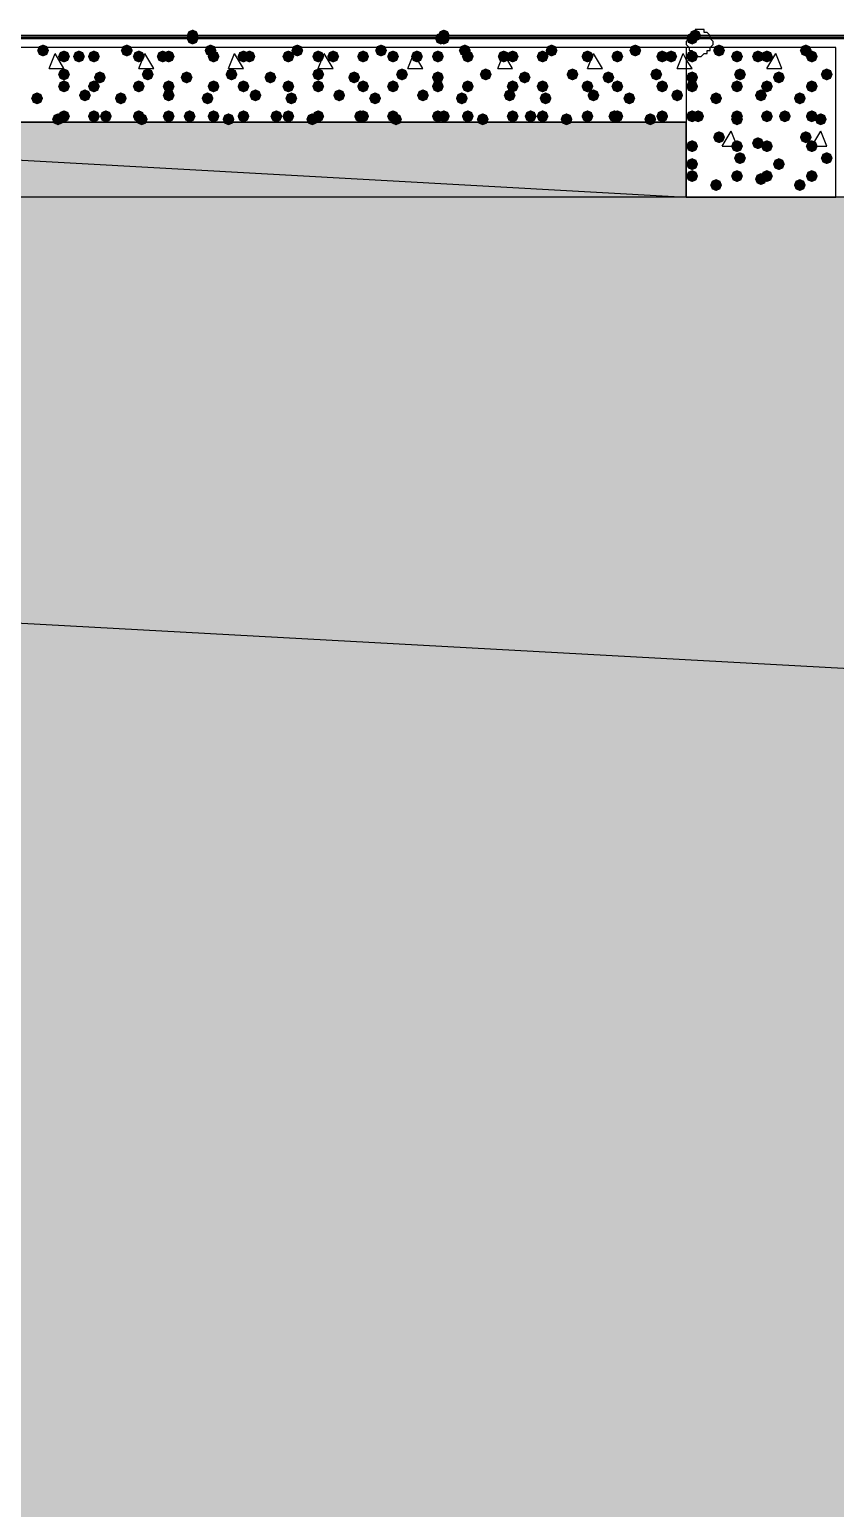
# Model space of a CAD drawing. Header units: millimetres. Extents: x 0 to 420, y 0 to 297.
# Drawn here: x 143.11 to 154.51, y 207.24 to 228.18 of the extents above; entities that cross this region are included whole.
import ezdxf

# ---------------------------------------------------------------- set-up
doc = ezdxf.new("R2010")
doc.units = ezdxf.units.MM
doc.layers.get('0').update_dxf_attribs({"linetype": 'CONTINUOUS'})

msp = doc.modelspace()

# ---------------------------------------------------------------- hatches: boundary and pattern name
at = {"true_color": 0x000007}
h = msp.add_hatch(color=0, dxfattribs=at)
h.paths.add_polyline_path([(32.215667, 228.049667), (380.661333, 228.049667)], flags=0)
h.paths.add_polyline_path([(380.661333, 228.049667), (32.215667, 228.049667)], flags=0)
at = {"true_color": 0x0000fe}
for points in [[(145.499667, 228.092), (145.474796, 228.032204), (145.415, 228.007333), (145.355204, 228.032204), (145.330333, 228.092), (145.355204, 228.151796), (145.415, 228.176667), (145.474796, 228.151796)], [(145.499667, 228.049667), (145.474796, 227.989871), (145.415, 227.965), (145.355204, 227.989871), (145.330333, 228.049667), (145.355204, 228.109462), (145.415, 228.134333), (145.474796, 228.109463)], [(145.499667, 228.049667), (145.474796, 227.989871), (145.415, 227.965), (145.355204, 227.989871), (145.330333, 228.049667), (145.355204, 228.109462), (145.415, 228.134333), (145.474796, 228.109463)], [(145.499667, 228.049667), (145.474796, 227.989871), (145.415, 227.965), (145.355204, 227.989871), (145.330333, 228.049667), (145.355204, 228.109462), (145.415, 228.134333), (145.474796, 228.109463)], [(149.013333, 228.049667), (148.988463, 227.989871), (148.928667, 227.965), (148.868871, 227.989871), (148.844, 228.049667), (148.868871, 228.109462), (148.928667, 228.134333), (148.988462, 228.109463)], [(149.055667, 228.092), (149.030796, 228.032204), (148.971, 228.007333), (148.911204, 228.032204), (148.886333, 228.092), (148.911204, 228.151796), (148.971, 228.176667), (149.030796, 228.151796)], [(149.055667, 228.049667), (149.030796, 227.989871), (148.971, 227.965), (148.911204, 227.989871), (148.886333, 228.049667), (148.911204, 228.109462), (148.971, 228.134333), (149.030796, 228.109463)], [(149.055667, 228.049667), (149.030796, 227.989871), (148.971, 227.965), (148.911204, 227.989871), (148.886333, 228.049667), (148.911204, 228.109462), (148.971, 228.134333), (149.030796, 228.109463)], [(152.569333, 228.049667), (152.544463, 227.989871), (152.484667, 227.965), (152.424871, 227.989871), (152.4, 228.049667), (152.424871, 228.109462), (152.484667, 228.134333), (152.544462, 228.109463)], [(152.569333, 228.049667), (152.544463, 227.989871), (152.484667, 227.965), (152.424871, 227.989871), (152.4, 228.049667), (152.424871, 228.109462), (152.484667, 228.134333), (152.544462, 228.109463)], [(152.569333, 228.049667), (152.544463, 227.989871), (152.484667, 227.965), (152.424871, 227.989871), (152.4, 228.049667), (152.424871, 228.109462), (152.484667, 228.134333), (152.544462, 228.109463)], [(152.611667, 228.092), (152.586796, 228.032204), (152.527, 228.007333), (152.467204, 228.032204), (152.442333, 228.092), (152.467204, 228.151796), (152.527, 228.176667), (152.586796, 228.151796)]]:
    msp.add_hatch(color=0, dxfattribs=at).paths.add_polyline_path(points, flags=0)
at = {"true_color": 0x000008}
for points in [[(143.383, 227.880333), (143.358129, 227.820537), (143.298333, 227.795667), (143.238537, 227.820537), (143.213667, 227.880333), (143.238537, 227.940129), (143.298333, 227.965), (143.358129, 227.940129)], [(143.679333, 227.795667), (143.654463, 227.735871), (143.594667, 227.711), (143.534871, 227.735871), (143.51, 227.795667), (143.534871, 227.855462), (143.594667, 227.880333), (143.654462, 227.855463)], [(143.891, 227.795667), (143.866129, 227.735871), (143.806333, 227.711), (143.746538, 227.735871), (143.721667, 227.795667), (143.746537, 227.855462), (143.806333, 227.880333), (143.866129, 227.855463)], [(144.102667, 227.795667), (144.077796, 227.735871), (144.018, 227.711), (143.958204, 227.735871), (143.933333, 227.795667), (143.958204, 227.855462), (144.018, 227.880333), (144.077796, 227.855463)], [(144.568333, 227.880333), (144.543463, 227.820537), (144.483667, 227.795667), (144.423871, 227.820537), (144.399, 227.880333), (144.423871, 227.940129), (144.483667, 227.965), (144.543462, 227.940129)], [(144.737667, 227.795667), (144.712796, 227.735871), (144.653, 227.711), (144.593204, 227.735871), (144.568333, 227.795667), (144.593204, 227.855462), (144.653, 227.880333), (144.712796, 227.855463)], [(145.076333, 227.795667), (145.051462, 227.735871), (144.991667, 227.711), (144.931871, 227.735871), (144.907, 227.795667), (144.931871, 227.855462), (144.991667, 227.880333), (145.051462, 227.855463)], [(145.161, 227.795667), (145.136129, 227.735871), (145.076333, 227.711), (145.016538, 227.735871), (144.991667, 227.795667), (145.016537, 227.855462), (145.076333, 227.880333), (145.136129, 227.855463)], [(145.753667, 227.880333), (145.728796, 227.820537), (145.669, 227.795667), (145.609204, 227.820537), (145.584333, 227.880333), (145.609204, 227.940129), (145.669, 227.965), (145.728796, 227.940129)], [(145.796, 227.795667), (145.771129, 227.735871), (145.711333, 227.711), (145.651538, 227.735871), (145.626667, 227.795667), (145.651537, 227.855462), (145.711333, 227.880333), (145.771129, 227.855463)], [(146.219333, 227.795667), (146.194462, 227.735871), (146.134667, 227.711), (146.074871, 227.735871), (146.05, 227.795667), (146.074871, 227.855462), (146.134667, 227.880333), (146.194462, 227.855463)], [(146.304, 227.795667), (146.279129, 227.735871), (146.219333, 227.711), (146.159538, 227.735871), (146.134667, 227.795667), (146.159537, 227.855462), (146.219333, 227.880333), (146.279129, 227.855463)], [(146.854333, 227.795667), (146.829463, 227.735871), (146.769667, 227.711), (146.709871, 227.735871), (146.685, 227.795667), (146.709871, 227.855462), (146.769667, 227.880333), (146.829462, 227.855463)], [(146.981333, 227.880333), (146.956462, 227.820537), (146.896667, 227.795667), (146.836871, 227.820537), (146.812, 227.880333), (146.836871, 227.940129), (146.896667, 227.965), (146.956462, 227.940129)], [(147.277667, 227.795667), (147.252796, 227.735871), (147.193, 227.711), (147.133204, 227.735871), (147.108333, 227.795667), (147.133204, 227.855462), (147.193, 227.880333), (147.252796, 227.855463)], [(147.489333, 227.795667), (147.464463, 227.735871), (147.404667, 227.711), (147.344871, 227.735871), (147.32, 227.795667), (147.344871, 227.855462), (147.404667, 227.880333), (147.464462, 227.855463)], [(147.912667, 227.795667), (147.887796, 227.735871), (147.828, 227.711), (147.768204, 227.735871), (147.743333, 227.795667), (147.768204, 227.855462), (147.828, 227.880333), (147.887796, 227.855463)], [(148.166667, 227.880333), (148.141796, 227.820537), (148.082, 227.795667), (148.022204, 227.820537), (147.997333, 227.880333), (148.022204, 227.940129), (148.082, 227.965), (148.141796, 227.940129)], [(148.336, 227.795667), (148.311129, 227.735871), (148.251333, 227.711), (148.191538, 227.735871), (148.166667, 227.795667), (148.191537, 227.855462), (148.251333, 227.880333), (148.311129, 227.855463)], [(148.674667, 227.795667), (148.649796, 227.735871), (148.59, 227.711), (148.530204, 227.735871), (148.505333, 227.795667), (148.530204, 227.855462), (148.59, 227.880333), (148.649796, 227.855463)], [(148.971, 227.795667), (148.946129, 227.735871), (148.886333, 227.711), (148.826538, 227.735871), (148.801667, 227.795667), (148.826537, 227.855462), (148.886333, 227.880333), (148.946129, 227.855463)], [(149.352, 227.880333), (149.327129, 227.820537), (149.267333, 227.795667), (149.207538, 227.820537), (149.182667, 227.880333), (149.207537, 227.940129), (149.267333, 227.965), (149.327129, 227.940129)], [(149.394333, 227.795667), (149.369463, 227.735871), (149.309667, 227.711), (149.249871, 227.735871), (149.225, 227.795667), (149.249871, 227.855462), (149.309667, 227.880333), (149.369462, 227.855463)], [(149.902333, 227.795667), (149.877462, 227.735871), (149.817667, 227.711), (149.757871, 227.735871), (149.733, 227.795667), (149.757871, 227.855462), (149.817667, 227.880333), (149.877462, 227.855463)], [(150.029333, 227.795667), (150.004462, 227.735871), (149.944667, 227.711), (149.884871, 227.735871), (149.86, 227.795667), (149.884871, 227.855462), (149.944667, 227.880333), (150.004462, 227.855463)], [(150.452667, 227.795667), (150.427796, 227.735871), (150.368, 227.711), (150.308204, 227.735871), (150.283333, 227.795667), (150.308204, 227.855462), (150.368, 227.880333), (150.427796, 227.855463)], [(150.579667, 227.880333), (150.554796, 227.820537), (150.495, 227.795667), (150.435204, 227.820537), (150.410333, 227.880333), (150.435204, 227.940129), (150.495, 227.965), (150.554796, 227.940129)], [(151.087667, 227.795667), (151.062796, 227.735871), (151.003, 227.711), (150.943204, 227.735871), (150.918333, 227.795667), (150.943204, 227.855462), (151.003, 227.880333), (151.062796, 227.855463)], [(151.087667, 227.795667), (151.062796, 227.735871), (151.003, 227.711), (150.943204, 227.735871), (150.918333, 227.795667), (150.943204, 227.855462), (151.003, 227.880333), (151.062796, 227.855463)], [(151.511, 227.795667), (151.486129, 227.735871), (151.426333, 227.711), (151.366538, 227.735871), (151.341667, 227.795667), (151.366537, 227.855462), (151.426333, 227.880333), (151.486129, 227.855463)], [(151.765, 227.880333), (151.740129, 227.820537), (151.680333, 227.795667), (151.620538, 227.820537), (151.595667, 227.880333), (151.620537, 227.940129), (151.680333, 227.965), (151.740129, 227.940129)], [(152.146, 227.795667), (152.121129, 227.735871), (152.061333, 227.711), (152.001538, 227.735871), (151.976667, 227.795667), (152.001537, 227.855462), (152.061333, 227.880333), (152.121129, 227.855463)], [(152.273, 227.795667), (152.248129, 227.735871), (152.188333, 227.711), (152.128537, 227.735871), (152.103667, 227.795667), (152.128537, 227.855462), (152.188333, 227.880333), (152.248129, 227.855463)], [(143.679333, 227.541667), (143.654463, 227.481871), (143.594667, 227.457), (143.534871, 227.481871), (143.51, 227.541667), (143.534871, 227.601462), (143.594667, 227.626333), (143.654462, 227.601463)], [(144.864667, 227.541667), (144.839796, 227.481871), (144.78, 227.457), (144.720204, 227.481871), (144.695333, 227.541667), (144.720204, 227.601462), (144.78, 227.626333), (144.839796, 227.601463)], [(146.05, 227.541667), (146.025129, 227.481871), (145.965333, 227.457), (145.905538, 227.481871), (145.880667, 227.541667), (145.905537, 227.601462), (145.965333, 227.626333), (146.025129, 227.601463)], [(147.277667, 227.541667), (147.252796, 227.481871), (147.193, 227.457), (147.133204, 227.481871), (147.108333, 227.541667), (147.133204, 227.601462), (147.193, 227.626333), (147.252796, 227.601463)], [(148.463, 227.541667), (148.438129, 227.481871), (148.378333, 227.457), (148.318537, 227.481871), (148.293667, 227.541667), (148.318537, 227.601462), (148.378333, 227.626333), (148.438129, 227.601463)], [(149.648333, 227.541667), (149.623462, 227.481871), (149.563667, 227.457), (149.503871, 227.481871), (149.479, 227.541667), (149.503871, 227.601462), (149.563667, 227.626333), (149.623462, 227.601463)], [(150.876, 227.541667), (150.851129, 227.481871), (150.791333, 227.457), (150.731538, 227.481871), (150.706667, 227.541667), (150.731537, 227.601462), (150.791333, 227.626333), (150.851129, 227.601463)], [(152.061333, 227.541667), (152.036462, 227.481871), (151.976667, 227.457), (151.916871, 227.481871), (151.892, 227.541667), (151.916871, 227.601462), (151.976667, 227.626333), (152.036462, 227.601463)], [(143.679333, 227.372333), (143.654463, 227.312537), (143.594667, 227.287667), (143.534871, 227.312537), (143.51, 227.372333), (143.534871, 227.432129), (143.594667, 227.457), (143.654462, 227.432129)], [(144.102667, 227.372333), (144.077796, 227.312537), (144.018, 227.287667), (143.958204, 227.312537), (143.933333, 227.372333), (143.958204, 227.432129), (144.018, 227.457), (144.077796, 227.432129)], [(144.187333, 227.499333), (144.162463, 227.439537), (144.102667, 227.414667), (144.042871, 227.439537), (144.018, 227.499333), (144.042871, 227.559129), (144.102667, 227.584), (144.162462, 227.559129)], [(144.737667, 227.372333), (144.712796, 227.312537), (144.653, 227.287667), (144.593204, 227.312537), (144.568333, 227.372333), (144.593204, 227.432129), (144.653, 227.457), (144.712796, 227.432129)], [(145.161, 227.372333), (145.136129, 227.312537), (145.076333, 227.287667), (145.016538, 227.312537), (144.991667, 227.372333), (145.016537, 227.432129), (145.076333, 227.457), (145.136129, 227.432129)], [(145.415, 227.499333), (145.390129, 227.439537), (145.330333, 227.414667), (145.270538, 227.439537), (145.245667, 227.499333), (145.270537, 227.559129), (145.330333, 227.584), (145.390129, 227.559129)], [(145.796, 227.372333), (145.771129, 227.312537), (145.711333, 227.287667), (145.651538, 227.312537), (145.626667, 227.372333), (145.651537, 227.432129), (145.711333, 227.457), (145.771129, 227.432129)], [(146.219333, 227.372333), (146.194462, 227.312537), (146.134667, 227.287667), (146.074871, 227.312537), (146.05, 227.372333), (146.074871, 227.432129), (146.134667, 227.457), (146.194462, 227.432129)], [(146.600333, 227.499333), (146.575463, 227.439537), (146.515667, 227.414667), (146.455871, 227.439537), (146.431, 227.499333), (146.455871, 227.559129), (146.515667, 227.584), (146.575462, 227.559129)], [(146.854333, 227.372333), (146.829463, 227.312537), (146.769667, 227.287667), (146.709871, 227.312537), (146.685, 227.372333), (146.709871, 227.432129), (146.769667, 227.457), (146.829462, 227.432129)], [(147.277667, 227.372333), (147.252796, 227.312537), (147.193, 227.287667), (147.133204, 227.312537), (147.108333, 227.372333), (147.133204, 227.432129), (147.193, 227.457), (147.252796, 227.432129)], [(147.785667, 227.499333), (147.760796, 227.439537), (147.701, 227.414667), (147.641204, 227.439537), (147.616333, 227.499333), (147.641204, 227.559129), (147.701, 227.584), (147.760796, 227.559129)], [(147.912667, 227.372333), (147.887796, 227.312537), (147.828, 227.287667), (147.768204, 227.312537), (147.743333, 227.372333), (147.768204, 227.432129), (147.828, 227.457), (147.887796, 227.432129)], [(148.336, 227.372333), (148.311129, 227.312537), (148.251333, 227.287667), (148.191538, 227.312537), (148.166667, 227.372333), (148.191537, 227.432129), (148.251333, 227.457), (148.311129, 227.432129)], [(148.971, 227.499333), (148.946129, 227.439537), (148.886333, 227.414667), (148.826538, 227.439537), (148.801667, 227.499333), (148.826537, 227.559129), (148.886333, 227.584), (148.946129, 227.559129)], [(148.971, 227.372333), (148.946129, 227.312537), (148.886333, 227.287667), (148.826538, 227.312537), (148.801667, 227.372333), (148.826537, 227.432129), (148.886333, 227.457), (148.946129, 227.432129)], [(149.394333, 227.372333), (149.369463, 227.312537), (149.309667, 227.287667), (149.249871, 227.312537), (149.225, 227.372333), (149.249871, 227.432129), (149.309667, 227.457), (149.369462, 227.432129)], [(150.029333, 227.372333), (150.004462, 227.312537), (149.944667, 227.287667), (149.884871, 227.312537), (149.86, 227.372333), (149.884871, 227.432129), (149.944667, 227.457), (150.004462, 227.432129)], [(150.198667, 227.499333), (150.173796, 227.439537), (150.114, 227.414667), (150.054204, 227.439537), (150.029333, 227.499333), (150.054204, 227.559129), (150.114, 227.584), (150.173796, 227.559129)], [(150.452667, 227.372333), (150.427796, 227.312537), (150.368, 227.287667), (150.308204, 227.312537), (150.283333, 227.372333), (150.308204, 227.432129), (150.368, 227.457), (150.427796, 227.432129)], [(151.087667, 227.372333), (151.062796, 227.312537), (151.003, 227.287667), (150.943204, 227.312537), (150.918333, 227.372333), (150.943204, 227.432129), (151.003, 227.457), (151.062796, 227.432129)], [(151.384, 227.499333), (151.359129, 227.439537), (151.299333, 227.414667), (151.239538, 227.439537), (151.214667, 227.499333), (151.239537, 227.559129), (151.299333, 227.584), (151.359129, 227.559129)], [(151.511, 227.372333), (151.486129, 227.312537), (151.426333, 227.287667), (151.366538, 227.312537), (151.341667, 227.372333), (151.366537, 227.432129), (151.426333, 227.457), (151.486129, 227.432129)], [(152.146, 227.372333), (152.121129, 227.312537), (152.061333, 227.287667), (152.001538, 227.312537), (151.976667, 227.372333), (152.001537, 227.432129), (152.061333, 227.457), (152.121129, 227.432129)], [(143.298333, 227.203), (143.273462, 227.143204), (143.213667, 227.118333), (143.153871, 227.143204), (143.129, 227.203), (143.153871, 227.262796), (143.213667, 227.287667), (143.273462, 227.262796)], [(143.975667, 227.245333), (143.950796, 227.185537), (143.891, 227.160667), (143.831204, 227.185537), (143.806333, 227.245333), (143.831204, 227.305129), (143.891, 227.33), (143.950796, 227.305129)], [(144.483667, 227.203), (144.458796, 227.143204), (144.399, 227.118333), (144.339204, 227.143204), (144.314333, 227.203), (144.339204, 227.262796), (144.399, 227.287667), (144.458796, 227.262796)], [(145.161, 227.245333), (145.136129, 227.185537), (145.076333, 227.160667), (145.016538, 227.185537), (144.991667, 227.245333), (145.016537, 227.305129), (145.076333, 227.33), (145.136129, 227.305129)], [(145.711333, 227.203), (145.686462, 227.143204), (145.626667, 227.118333), (145.566871, 227.143204), (145.542, 227.203), (145.566871, 227.262796), (145.626667, 227.287667), (145.686462, 227.262796)], [(146.388667, 227.245333), (146.363796, 227.185537), (146.304, 227.160667), (146.244204, 227.185537), (146.219333, 227.245333), (146.244204, 227.305129), (146.304, 227.33), (146.363796, 227.305129)], [(146.896667, 227.203), (146.871796, 227.143204), (146.812, 227.118333), (146.752204, 227.143204), (146.727333, 227.203), (146.752204, 227.262796), (146.812, 227.287667), (146.871796, 227.262796)], [(147.574, 227.245333), (147.549129, 227.185537), (147.489333, 227.160667), (147.429538, 227.185537), (147.404667, 227.245333), (147.429537, 227.305129), (147.489333, 227.33), (147.549129, 227.305129)], [(148.082, 227.203), (148.057129, 227.143204), (147.997333, 227.118333), (147.937538, 227.143204), (147.912667, 227.203), (147.937537, 227.262796), (147.997333, 227.287667), (148.057129, 227.262796)], [(148.759333, 227.245333), (148.734463, 227.185537), (148.674667, 227.160667), (148.614871, 227.185537), (148.59, 227.245333), (148.614871, 227.305129), (148.674667, 227.33), (148.734462, 227.305129)], [(149.309667, 227.203), (149.284796, 227.143204), (149.225, 227.118333), (149.165204, 227.143204), (149.140333, 227.203), (149.165204, 227.262796), (149.225, 227.287667), (149.284796, 227.262796)], [(149.987, 227.245333), (149.962129, 227.185537), (149.902333, 227.160667), (149.842538, 227.185537), (149.817667, 227.245333), (149.842537, 227.305129), (149.902333, 227.33), (149.962129, 227.305129)], [(150.495, 227.203), (150.470129, 227.143204), (150.410333, 227.118333), (150.350538, 227.143204), (150.325667, 227.203), (150.350537, 227.262796), (150.410333, 227.287667), (150.470129, 227.262796)], [(151.172333, 227.245333), (151.147462, 227.185537), (151.087667, 227.160667), (151.027871, 227.185537), (151.003, 227.245333), (151.027871, 227.305129), (151.087667, 227.33), (151.147462, 227.305129)], [(151.680333, 227.203), (151.655463, 227.143204), (151.595667, 227.118333), (151.535871, 227.143204), (151.511, 227.203), (151.535871, 227.262796), (151.595667, 227.287667), (151.655462, 227.262796)], [(152.357667, 227.245333), (152.332796, 227.185537), (152.273, 227.160667), (152.213204, 227.185537), (152.188333, 227.245333), (152.213204, 227.305129), (152.273, 227.33), (152.332796, 227.305129)], [(143.594667, 226.906667), (143.569796, 226.846871), (143.51, 226.822), (143.450204, 226.846871), (143.425333, 226.906667), (143.450204, 226.966462), (143.51, 226.991333), (143.569796, 226.966463)], [(143.679333, 226.949), (143.654463, 226.889204), (143.594667, 226.864333), (143.534871, 226.889204), (143.51, 226.949), (143.534871, 227.008796), (143.594667, 227.033667), (143.654462, 227.008796)], [(144.102667, 226.949), (144.077796, 226.889204), (144.018, 226.864333), (143.958204, 226.889204), (143.933333, 226.949), (143.958204, 227.008796), (144.018, 227.033667), (144.077796, 227.008796)], [(144.272, 226.949), (144.247129, 226.889204), (144.187333, 226.864333), (144.127538, 226.889204), (144.102667, 226.949), (144.127537, 227.008796), (144.187333, 227.033667), (144.247129, 227.008796)], [(144.737667, 226.949), (144.712796, 226.889204), (144.653, 226.864333), (144.593204, 226.889204), (144.568333, 226.949), (144.593204, 227.008796), (144.653, 227.033667), (144.712796, 227.008796)], [(144.78, 226.906667), (144.755129, 226.846871), (144.695333, 226.822), (144.635538, 226.846871), (144.610667, 226.906667), (144.635537, 226.966462), (144.695333, 226.991333), (144.755129, 226.966463)], [(145.161, 226.949), (145.136129, 226.889204), (145.076333, 226.864333), (145.016538, 226.889204), (144.991667, 226.949), (145.016537, 227.008796), (145.076333, 227.033667), (145.136129, 227.008796)], [(145.457333, 226.949), (145.432462, 226.889204), (145.372667, 226.864333), (145.312871, 226.889204), (145.288, 226.949), (145.312871, 227.008796), (145.372667, 227.033667), (145.432462, 227.008796)], [(145.796, 226.949), (145.771129, 226.889204), (145.711333, 226.864333), (145.651538, 226.889204), (145.626667, 226.949), (145.651537, 227.008796), (145.711333, 227.033667), (145.771129, 227.008796)], [(146.007667, 226.906667), (145.982796, 226.846871), (145.923, 226.822), (145.863204, 226.846871), (145.838333, 226.906667), (145.863204, 226.966462), (145.923, 226.991333), (145.982796, 226.966463)], [(146.219333, 226.949), (146.194462, 226.889204), (146.134667, 226.864333), (146.074871, 226.889204), (146.05, 226.949), (146.074871, 227.008796), (146.134667, 227.033667), (146.194462, 227.008796)], [(146.685, 226.949), (146.660129, 226.889204), (146.600333, 226.864333), (146.540538, 226.889204), (146.515667, 226.949), (146.540537, 227.008796), (146.600333, 227.033667), (146.660129, 227.008796)], [(146.854333, 226.949), (146.829463, 226.889204), (146.769667, 226.864333), (146.709871, 226.889204), (146.685, 226.949), (146.709871, 227.008796), (146.769667, 227.033667), (146.829462, 227.008796)], [(147.193, 226.906667), (147.168129, 226.846871), (147.108333, 226.822), (147.048538, 226.846871), (147.023667, 226.906667), (147.048537, 226.966462), (147.108333, 226.991333), (147.168129, 226.966463)], [(147.277667, 226.949), (147.252796, 226.889204), (147.193, 226.864333), (147.133204, 226.889204), (147.108333, 226.949), (147.133204, 227.008796), (147.193, 227.033667), (147.252796, 227.008796)], [(147.870333, 226.949), (147.845463, 226.889204), (147.785667, 226.864333), (147.725871, 226.889204), (147.701, 226.949), (147.725871, 227.008796), (147.785667, 227.033667), (147.845462, 227.008796)], [(147.912667, 226.949), (147.887796, 226.889204), (147.828, 226.864333), (147.768204, 226.889204), (147.743333, 226.949), (147.768204, 227.008796), (147.828, 227.033667), (147.887796, 227.008796)], [(148.336, 226.949), (148.311129, 226.889204), (148.251333, 226.864333), (148.191538, 226.889204), (148.166667, 226.949), (148.191537, 227.008796), (148.251333, 227.033667), (148.311129, 227.008796)], [(148.378333, 226.906667), (148.353462, 226.846871), (148.293667, 226.822), (148.233871, 226.846871), (148.209, 226.906667), (148.233871, 226.966462), (148.293667, 226.991333), (148.353462, 226.966463)], [(148.971, 226.949), (148.946129, 226.889204), (148.886333, 226.864333), (148.826538, 226.889204), (148.801667, 226.949), (148.826537, 227.008796), (148.886333, 227.033667), (148.946129, 227.008796)], [(149.055667, 226.949), (149.030796, 226.889204), (148.971, 226.864333), (148.911204, 226.889204), (148.886333, 226.949), (148.911204, 227.008796), (148.971, 227.033667), (149.030796, 227.008796)], [(149.394333, 226.949), (149.369463, 226.889204), (149.309667, 226.864333), (149.249871, 226.889204), (149.225, 226.949), (149.249871, 227.008796), (149.309667, 227.033667), (149.369462, 227.008796)], [(149.606, 226.906667), (149.581129, 226.846871), (149.521333, 226.822), (149.461538, 226.846871), (149.436667, 226.906667), (149.461537, 226.966462), (149.521333, 226.991333), (149.581129, 226.966463)], [(150.029333, 226.949), (150.004462, 226.889204), (149.944667, 226.864333), (149.884871, 226.889204), (149.86, 226.949), (149.884871, 227.008796), (149.944667, 227.033667), (150.004462, 227.008796)], [(150.283333, 226.949), (150.258463, 226.889204), (150.198667, 226.864333), (150.138871, 226.889204), (150.114, 226.949), (150.138871, 227.008796), (150.198667, 227.033667), (150.258462, 227.008796)], [(150.452667, 226.949), (150.427796, 226.889204), (150.368, 226.864333), (150.308204, 226.889204), (150.283333, 226.949), (150.308204, 227.008796), (150.368, 227.033667), (150.427796, 227.008796)], [(150.791333, 226.906667), (150.766462, 226.846871), (150.706667, 226.822), (150.646871, 226.846871), (150.622, 226.906667), (150.646871, 226.966462), (150.706667, 226.991333), (150.766462, 226.966463)], [(151.087667, 226.949), (151.062796, 226.889204), (151.003, 226.864333), (150.943204, 226.889204), (150.918333, 226.949), (150.943204, 227.008796), (151.003, 227.033667), (151.062796, 227.008796)], [(151.468667, 226.949), (151.443796, 226.889204), (151.384, 226.864333), (151.324204, 226.889204), (151.299333, 226.949), (151.324204, 227.008796), (151.384, 227.033667), (151.443796, 227.008796)], [(151.511, 226.949), (151.486129, 226.889204), (151.426333, 226.864333), (151.366538, 226.889204), (151.341667, 226.949), (151.366537, 227.008796), (151.426333, 227.033667), (151.486129, 227.008796)], [(151.976667, 226.906667), (151.951796, 226.846871), (151.892, 226.822), (151.832204, 226.846871), (151.807333, 226.906667), (151.832204, 226.966462), (151.892, 226.991333), (151.951796, 226.966463)], [(152.146, 226.949), (152.121129, 226.889204), (152.061333, 226.864333), (152.001538, 226.889204), (151.976667, 226.949), (152.001537, 227.008796), (152.061333, 227.033667), (152.121129, 227.008796)]]:
    msp.add_hatch(color=0, dxfattribs=at).paths.add_polyline_path(points, flags=0)
at = {"true_color": 0x000007}
for points in [[(152.569333, 227.795667), (152.544463, 227.735871), (152.484667, 227.711), (152.424871, 227.735871), (152.4, 227.795667), (152.424871, 227.855462), (152.484667, 227.880333), (152.544462, 227.855463)], [(152.950333, 227.880333), (152.925463, 227.820537), (152.865667, 227.795667), (152.805871, 227.820537), (152.781, 227.880333), (152.805871, 227.940129), (152.865667, 227.965), (152.925462, 227.940129)], [(153.204333, 227.795667), (153.179463, 227.735871), (153.119667, 227.711), (153.059871, 227.735871), (153.035, 227.795667), (153.059871, 227.855462), (153.119667, 227.880333), (153.179462, 227.855463)], [(153.500667, 227.795667), (153.475796, 227.735871), (153.416, 227.711), (153.356204, 227.735871), (153.331333, 227.795667), (153.356204, 227.855462), (153.416, 227.880333), (153.475796, 227.855463)], [(153.627667, 227.795667), (153.602796, 227.735871), (153.543, 227.711), (153.483204, 227.735871), (153.458333, 227.795667), (153.483204, 227.855462), (153.543, 227.880333), (153.602796, 227.855463)], [(154.178, 227.880333), (154.153129, 227.820537), (154.093333, 227.795667), (154.033537, 227.820537), (154.008667, 227.880333), (154.033537, 227.940129), (154.093333, 227.965), (154.153129, 227.940129)], [(154.262667, 227.795667), (154.237796, 227.735871), (154.178, 227.711), (154.118204, 227.735871), (154.093333, 227.795667), (154.118204, 227.855462), (154.178, 227.880333), (154.237796, 227.855463)], [(153.246667, 227.541667), (153.221796, 227.481871), (153.162, 227.457), (153.102204, 227.481871), (153.077333, 227.541667), (153.102204, 227.601462), (153.162, 227.626333), (153.221796, 227.601463)], [(154.474333, 227.541667), (154.449463, 227.481871), (154.389667, 227.457), (154.329871, 227.481871), (154.305, 227.541667), (154.329871, 227.601462), (154.389667, 227.626333), (154.449462, 227.601463)], [(152.569333, 227.499333), (152.544463, 227.439537), (152.484667, 227.414667), (152.424871, 227.439537), (152.4, 227.499333), (152.424871, 227.559129), (152.484667, 227.584), (152.544462, 227.559129)], [(152.569333, 227.372333), (152.544463, 227.312537), (152.484667, 227.287667), (152.424871, 227.312537), (152.4, 227.372333), (152.424871, 227.432129), (152.484667, 227.457), (152.544462, 227.432129)], [(153.204333, 227.372333), (153.179463, 227.312537), (153.119667, 227.287667), (153.059871, 227.312537), (153.035, 227.372333), (153.059871, 227.432129), (153.119667, 227.457), (153.179462, 227.432129)], [(153.627667, 227.372333), (153.602796, 227.312537), (153.543, 227.287667), (153.483204, 227.312537), (153.458333, 227.372333), (153.483204, 227.432129), (153.543, 227.457), (153.602796, 227.432129)], [(153.797, 227.499333), (153.772129, 227.439537), (153.712333, 227.414667), (153.652538, 227.439537), (153.627667, 227.499333), (153.652537, 227.559129), (153.712333, 227.584), (153.772129, 227.559129)], [(154.262667, 227.372333), (154.237796, 227.312537), (154.178, 227.287667), (154.118204, 227.312537), (154.093333, 227.372333), (154.118204, 227.432129), (154.178, 227.457), (154.237796, 227.432129)], [(152.908, 227.203), (152.883129, 227.143204), (152.823333, 227.118333), (152.763537, 227.143204), (152.738667, 227.203), (152.763537, 227.262796), (152.823333, 227.287667), (152.883129, 227.262796)], [(153.543, 227.245333), (153.518129, 227.185537), (153.458333, 227.160667), (153.398538, 227.185537), (153.373667, 227.245333), (153.398537, 227.305129), (153.458333, 227.33), (153.518129, 227.305129)], [(154.093333, 227.203), (154.068463, 227.143204), (154.008667, 227.118333), (153.948871, 227.143204), (153.924, 227.203), (153.948871, 227.262796), (154.008667, 227.287667), (154.068462, 227.262796)], [(152.569333, 226.949), (152.544463, 226.889204), (152.484667, 226.864333), (152.424871, 226.889204), (152.4, 226.949), (152.424871, 227.008796), (152.484667, 227.033667), (152.544462, 227.008796)], [(152.654, 226.949), (152.629129, 226.889204), (152.569333, 226.864333), (152.509538, 226.889204), (152.484667, 226.949), (152.509537, 227.008796), (152.569333, 227.033667), (152.629129, 227.008796)], [(153.204333, 226.949), (153.179463, 226.889204), (153.119667, 226.864333), (153.059871, 226.889204), (153.035, 226.949), (153.059871, 227.008796), (153.119667, 227.033667), (153.179462, 227.008796)], [(153.204333, 226.906667), (153.179463, 226.846871), (153.119667, 226.822), (153.059871, 226.846871), (153.035, 226.906667), (153.059871, 226.966462), (153.119667, 226.991333), (153.179462, 226.966463)], [(153.627667, 226.949), (153.602796, 226.889204), (153.543, 226.864333), (153.483204, 226.889204), (153.458333, 226.949), (153.483204, 227.008796), (153.543, 227.033667), (153.602796, 227.008796)], [(153.881667, 226.949), (153.856796, 226.889204), (153.797, 226.864333), (153.737204, 226.889204), (153.712333, 226.949), (153.737204, 227.008796), (153.797, 227.033667), (153.856796, 227.008796)], [(154.262667, 226.949), (154.237796, 226.889204), (154.178, 226.864333), (154.118204, 226.889204), (154.093333, 226.949), (154.118204, 227.008796), (154.178, 227.033667), (154.237796, 227.008796)], [(154.389667, 226.906667), (154.364796, 226.846871), (154.305, 226.822), (154.245204, 226.846871), (154.220333, 226.906667), (154.245204, 226.966462), (154.305, 226.991333), (154.364796, 226.966463)], [(152.569333, 226.525667), (152.544463, 226.465871), (152.484667, 226.441), (152.424871, 226.465871), (152.4, 226.525667), (152.424871, 226.585462), (152.484667, 226.610333), (152.544462, 226.585463)], [(152.950333, 226.652667), (152.925463, 226.592871), (152.865667, 226.568), (152.805871, 226.592871), (152.781, 226.652667), (152.805871, 226.712462), (152.865667, 226.737333), (152.925462, 226.712463)], [(153.204333, 226.525667), (153.179463, 226.465871), (153.119667, 226.441), (153.059871, 226.465871), (153.035, 226.525667), (153.059871, 226.585462), (153.119667, 226.610333), (153.179462, 226.585463)], [(153.500667, 226.568), (153.475796, 226.508204), (153.416, 226.483333), (153.356204, 226.508204), (153.331333, 226.568), (153.356204, 226.627796), (153.416, 226.652667), (153.475796, 226.627796)], [(153.627667, 226.525667), (153.602796, 226.465871), (153.543, 226.441), (153.483204, 226.465871), (153.458333, 226.525667), (153.483204, 226.585462), (153.543, 226.610333), (153.602796, 226.585463)], [(154.178, 226.652667), (154.153129, 226.592871), (154.093333, 226.568), (154.033537, 226.592871), (154.008667, 226.652667), (154.033537, 226.712462), (154.093333, 226.737333), (154.153129, 226.712463)], [(154.262667, 226.525667), (154.237796, 226.465871), (154.178, 226.441), (154.118204, 226.465871), (154.093333, 226.525667), (154.118204, 226.585462), (154.178, 226.610333), (154.237796, 226.585463)], [(152.569333, 226.271667), (152.544463, 226.211871), (152.484667, 226.187), (152.424871, 226.211871), (152.4, 226.271667), (152.424871, 226.331462), (152.484667, 226.356333), (152.544462, 226.331463)], [(153.246667, 226.356333), (153.221796, 226.296537), (153.162, 226.271667), (153.102204, 226.296537), (153.077333, 226.356333), (153.102204, 226.416129), (153.162, 226.441), (153.221796, 226.416129)], [(153.797, 226.271667), (153.772129, 226.211871), (153.712333, 226.187), (153.652538, 226.211871), (153.627667, 226.271667), (153.652537, 226.331462), (153.712333, 226.356333), (153.772129, 226.331463)], [(154.474333, 226.356333), (154.449463, 226.296537), (154.389667, 226.271667), (154.329871, 226.296537), (154.305, 226.356333), (154.329871, 226.416129), (154.389667, 226.441), (154.449462, 226.416129)], [(152.569333, 226.102333), (152.544463, 226.042537), (152.484667, 226.017667), (152.424871, 226.042537), (152.4, 226.102333), (152.424871, 226.162129), (152.484667, 226.187), (152.544462, 226.162129)], [(153.204333, 226.102333), (153.179463, 226.042537), (153.119667, 226.017667), (153.059871, 226.042537), (153.035, 226.102333), (153.059871, 226.162129), (153.119667, 226.187), (153.179462, 226.162129)], [(153.543, 226.06), (153.518129, 226.000204), (153.458333, 225.975333), (153.398538, 226.000204), (153.373667, 226.06), (153.398537, 226.119796), (153.458333, 226.144667), (153.518129, 226.119796)], [(153.627667, 226.102333), (153.602796, 226.042537), (153.543, 226.017667), (153.483204, 226.042537), (153.458333, 226.102333), (153.483204, 226.162129), (153.543, 226.187), (153.602796, 226.162129)], [(154.262667, 226.102333), (154.237796, 226.042537), (154.178, 226.017667), (154.118204, 226.042537), (154.093333, 226.102333), (154.118204, 226.162129), (154.178, 226.187), (154.237796, 226.162129)], [(152.908, 225.975333), (152.883129, 225.915537), (152.823333, 225.890667), (152.763537, 225.915537), (152.738667, 225.975333), (152.763537, 226.035129), (152.823333, 226.06), (152.883129, 226.035129)], [(154.093333, 225.975333), (154.068463, 225.915537), (154.008667, 225.890667), (153.948871, 225.915537), (153.924, 225.975333), (153.948871, 226.035129), (154.008667, 226.06), (154.068462, 226.035129)]]:
    msp.add_hatch(color=0, dxfattribs=at).paths.add_polyline_path(points, flags=0)
at = {"true_color": 0x000008}
h = msp.add_hatch(color=0, dxfattribs=at)
h.paths.add_polyline_path([(152.4, 226.864333), (133.35, 226.864333), (152.4, 225.806)], flags=0)
h.paths.add_polyline_path([(133.35, 226.864333), (152.4, 225.806), (133.35, 225.806)], flags=0)
h = msp.add_hatch(color=0, dxfattribs=at)
h.paths.add_polyline_path([(379.518333, 225.806), (33.401, 225.806), (379.518333, 206.756)], flags=0)
h.paths.add_polyline_path([(33.401, 225.806), (379.518333, 206.756), (33.401, 206.756)], flags=0)

# ---------------------------------------------------------------- linework, layer by layer
at = {"color": 0, "true_color": 0x000007}
for points in [[(380.703667, 228.092), (32.173333, 228.092), (32.173333, 228.049667)], [(380.703667, 228.092), (32.215667, 228.092), (380.703667, 228.092), (32.215667, 228.049667)], [(32.215667, 228.049667), (380.703667, 228.049667)], [(32.215667, 228.049667), (380.661333, 228.049667), (380.703667, 228.049667)], [(32.215667, 228.049667), (380.661333, 228.049667)], [(152.4, 227.922667), (133.35, 227.922667)], [(153.543, 227.626333), (153.67, 227.838)], [(153.754667, 227.626333), (153.67, 227.838)], [(152.484667, 227.626333), (152.4, 227.753333)], [(152.4, 227.626333), (152.484667, 227.626333)], [(153.543, 227.626333), (153.754667, 227.626333)], [(133.35, 226.864333), (152.4, 226.864333)], [(152.908, 226.525667), (153.035, 226.737333)], [(153.119667, 226.525667), (153.035, 226.737333)], [(154.178, 226.525667), (154.305, 226.737333)], [(154.389667, 226.525667), (154.305, 226.737333)], [(152.908, 226.525667), (153.119667, 226.525667)], [(154.178, 226.525667), (154.389667, 226.525667)]]:
    msp.add_lwpolyline(points, dxfattribs=at)
for points in [[(32.215667, 228.049667), (380.703667, 228.049667)], [(32.215667, 228.049667), (380.661333, 228.049667)], [(380.661333, 228.049667), (32.215667, 228.049667)], [(152.4, 228.007333), (152.4, 227.965), (152.442333, 227.922667), (152.442333, 227.880333), (152.484667, 227.880333), (152.484667, 227.838), (152.527, 227.838), (152.569333, 227.795667), (152.611667, 227.795667), (152.654, 227.838), (152.696333, 227.838), (152.696333, 227.880333), (152.738667, 227.880333), (152.738667, 227.922667), (152.781, 227.965), (152.781, 228.007333), (152.738667, 228.049667), (152.738667, 228.092), (152.696333, 228.134333), (152.654, 228.134333), (152.654, 228.176667), (152.611667, 228.176667), (152.569333, 228.176667), (152.527, 228.176667), (152.527, 228.134333), (152.484667, 228.134333), (152.442333, 228.092), (152.442333, 228.049667)], [(152.4, 227.922667), (152.4, 225.806), (154.516667, 225.806), (154.516667, 227.922667)]]:
    msp.add_lwpolyline(points, close=True, dxfattribs=at)
at = {"color": 0, "true_color": 0x000008}
for points in [[(143.383, 227.626333), (143.467667, 227.838)], [(143.594667, 227.626333), (143.467667, 227.838)], [(144.653, 227.626333), (144.737667, 227.838)], [(144.864667, 227.626333), (144.737667, 227.838)], [(145.923, 227.626333), (146.007667, 227.838)], [(146.134667, 227.626333), (146.007667, 227.838)], [(147.193, 227.626333), (147.277667, 227.838)], [(147.404667, 227.626333), (147.277667, 227.838)], [(148.463, 227.626333), (148.547667, 227.838)], [(148.674667, 227.626333), (148.547667, 227.838)], [(149.733, 227.626333), (149.817667, 227.838)], [(149.944667, 227.626333), (149.817667, 227.838)], [(151.003, 227.626333), (151.087667, 227.838)], [(151.214667, 227.626333), (151.087667, 227.838)], [(152.273, 227.626333), (152.357667, 227.838)], [(152.4, 227.753333), (152.357667, 227.838)], [(143.383, 227.626333), (143.594667, 227.626333)], [(144.653, 227.626333), (144.864667, 227.626333)], [(145.923, 227.626333), (146.134667, 227.626333)], [(147.193, 227.626333), (147.404667, 227.626333)], [(148.463, 227.626333), (148.674667, 227.626333)], [(149.733, 227.626333), (149.944667, 227.626333)], [(151.003, 227.626333), (151.214667, 227.626333)], [(152.273, 227.626333), (152.4, 227.626333)]]:
    msp.add_lwpolyline(points, dxfattribs=at)
for points in [[(152.4, 226.864333), (133.35, 226.864333), (152.4, 225.806)], [(133.35, 226.864333), (152.4, 225.806), (133.35, 225.806)], [(379.518333, 225.806), (33.401, 225.806), (379.518333, 206.756)], [(33.401, 225.806), (379.518333, 206.756), (33.401, 206.756)]]:
    msp.add_lwpolyline(points, close=True, dxfattribs=at)

doc.saveas('drawing.dxf')
